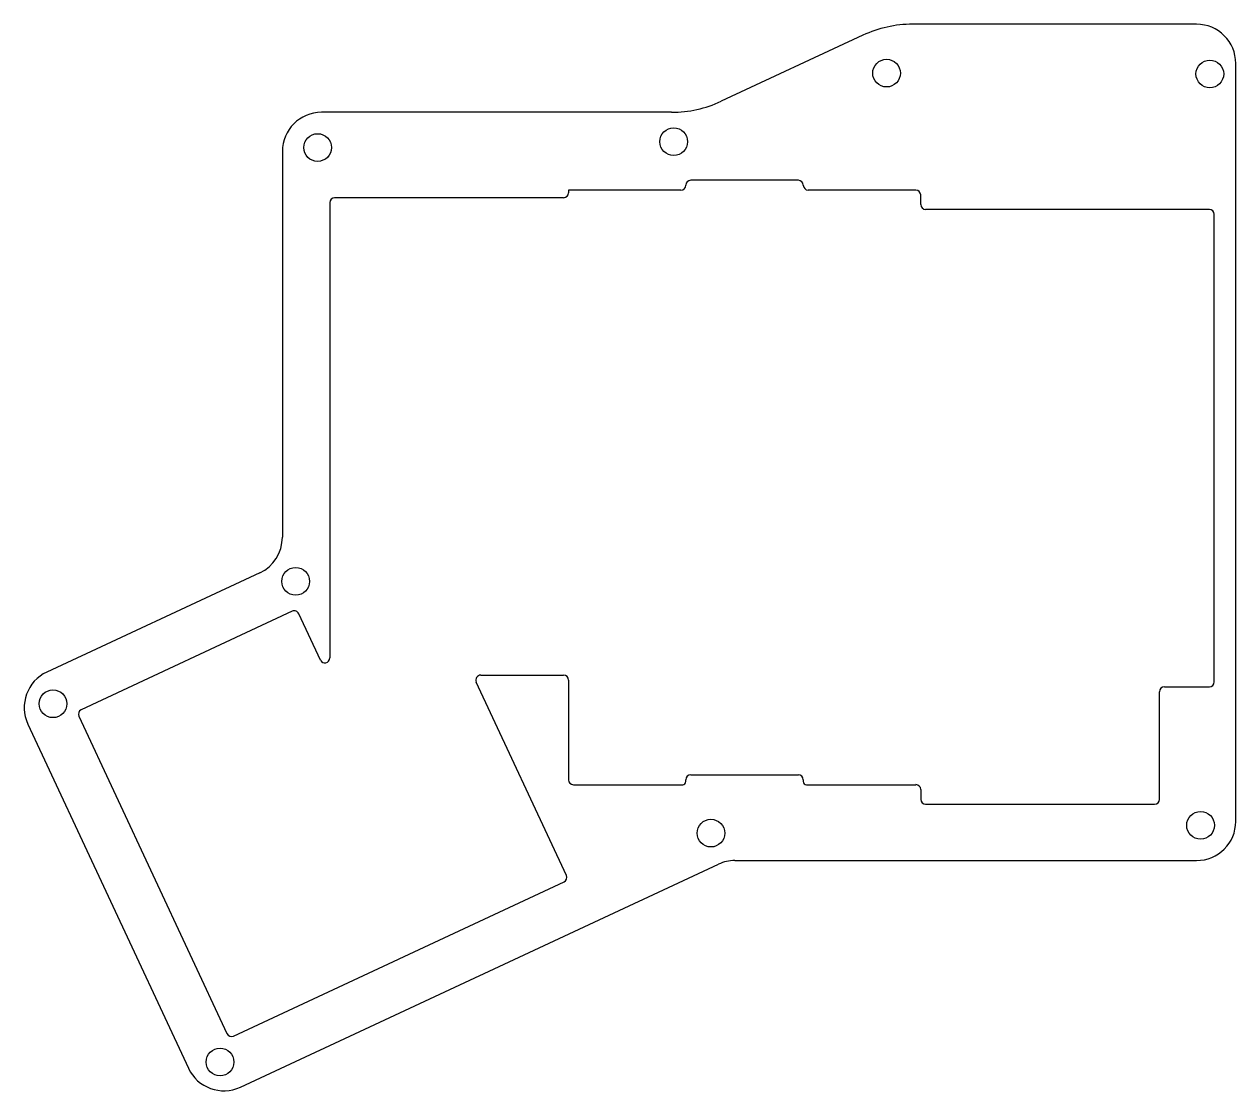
# Model space of a CAD drawing. Extents: x 4.04 to 11.78, y 2.3 to 9.11.
import ezdxf

# ---------------------------------------------------------------- set-up
doc = ezdxf.new("R2010")
doc.units = 0
doc.linetypes.add('SLD-SOLID', pattern=[0])
doc.layers.get('0').update_dxf_attribs({"linetype": 'CONTINUOUS'})

msp = doc.modelspace()

# ---------------------------------------------------------------- linework, layer by layer
at = {"color": 7, "linetype": 'SLD-SOLID'}
for p, q in [((11.5262, 9.1132), (9.7119, 9.1132)), ((9.3949, 9.0429), (8.4894, 8.6207)), ((11.7762, 4.0204), (11.7762, 8.8632)), ((8.1724, 8.5504), (5.9362, 8.5504)), ((5.6862, 8.3004), (5.6862, 5.8352)), ((8.2325, 8.0537), (7.5137, 8.0537)), ((7.5137, 8.0537), (7.5137, 8.0362)), ((8.9825, 8.1162), (8.295, 8.1162)), ((9.7325, 8.0537), (9.045, 8.0537)), ((5.9887, 7.9737), (5.9887, 5.0645)), ((7.4825, 8.0049), (6.02, 8.0049)), ((9.7637, 7.9613), (9.7637, 8.0225)), ((11.6075, 7.93), (9.795, 7.93)), ((11.6387, 4.9113), (11.6387, 7.8988)), ((5.5419, 5.6086), (4.1816, 4.9742)), ((5.7495, 5.3625), (4.4014, 4.7338)), ((5.9291, 5.0513), (5.791, 5.3474)), ((6.9531, 4.9549), (7.4825, 4.9549)), ((7.5005, 3.6758), (6.9248, 4.9105)), ((7.5137, 4.9237), (7.5137, 4.2862)), ((11.32, 4.88), (11.6075, 4.88)), ((11.2887, 4.1613), (11.2887, 4.8488)), ((4.3863, 4.6923), (5.332, 2.6645)), ((4.0608, 4.6419), (5.0861, 2.4438)), ((8.2637, 4.2749), (8.2637, 4.2863)), ((8.295, 4.3175), (8.9825, 4.3175)), ((9.0137, 4.2863), (9.0137, 4.275)), ((7.545, 4.2549), (8.2437, 4.2549)), ((9.0337, 4.255), (9.7325, 4.255)), ((9.7637, 4.2238), (9.7637, 4.1613)), ((9.795, 4.13), (11.2575, 4.13)), ((5.4183, 2.3229), (8.4713, 3.747)), ((8.577, 3.7704), (11.5262, 3.7704)), ((5.3736, 2.6494), (7.4854, 3.6343))]:
    msp.add_line(p, q, dxfattribs=at)
for centre in [(9.5456, 8.8007), (11.6105, 8.7957), (8.1862, 8.3629), (5.9112, 8.3254), (5.7713, 5.554), (4.2209, 4.7718), (8.4236, 3.9454), (11.5512, 3.9954), (5.2884, 2.483)]:
    msp.add_circle(centre, 0.0885, dxfattribs=at)
for centre, radius, start, end in [((9.7119, 8.3632), 0.75, 90, 115), ((11.5262, 8.8632), 0.25, 0, 90), ((8.1724, 9.3004), 0.75, 270, 295), ((5.9362, 8.3004), 0.25, 90, 180), ((8.2325, 8.085), 0.0313, 270, 0), ((8.295, 8.085), 0.0312, 90, 180), ((8.9825, 8.085), 0.0312, 0, 90), ((9.045, 8.085), 0.0313, 180, 270), ((9.7325, 8.0225), 0.0312, 0, 90), ((6.02, 7.9737), 0.0313, 90, 180), ((7.4825, 8.0362), 0.0312, 270, 0), ((9.795, 7.9613), 0.0312, 180, 270), ((11.6075, 7.8988), 0.0312, 0, 90), ((5.4362, 5.8352), 0.25, 295.00635, 0), ((5.7627, 5.3342), 0.0313, 25.00431, 115.00431), ((5.9575, 5.0645), 0.0313, 205.00431, 0), ((4.2873, 4.7476), 0.25, 115.00635, 205.00635), ((6.9531, 4.9237), 0.0312, 90, 205), ((7.4825, 4.9237), 0.0313, 0, 90), ((11.32, 4.8488), 0.0312, 90, 180), ((11.6075, 4.9113), 0.0312, 270, 0), ((4.4146, 4.7055), 0.0313, 115.00431, 205.00431), ((7.545, 4.2862), 0.0312, 180, 270), ((8.2437, 4.2749), 0.02, 270, 0), ((8.295, 4.2863), 0.0313, 90, 180), ((8.9825, 4.2863), 0.0313, 0, 90), ((9.0337, 4.275), 0.02, 180, 270), ((9.7325, 4.2238), 0.0313, 0, 90), ((9.795, 4.1613), 0.0312, 180, 270), ((11.2575, 4.1613), 0.0312, 270, 0), ((11.5262, 4.0204), 0.25, 270, 0), ((8.577, 3.5204), 0.25, 90, 115.00635), ((7.4722, 3.6626), 0.0313, 295.00431, 25), ((5.3604, 2.6777), 0.0313, 205.00431, 295.00431), ((5.3126, 2.5495), 0.25, 205.00635, 295.00635)]:
    msp.add_arc(centre, radius, start, end, dxfattribs=at)

doc.saveas('drawing.dxf')
